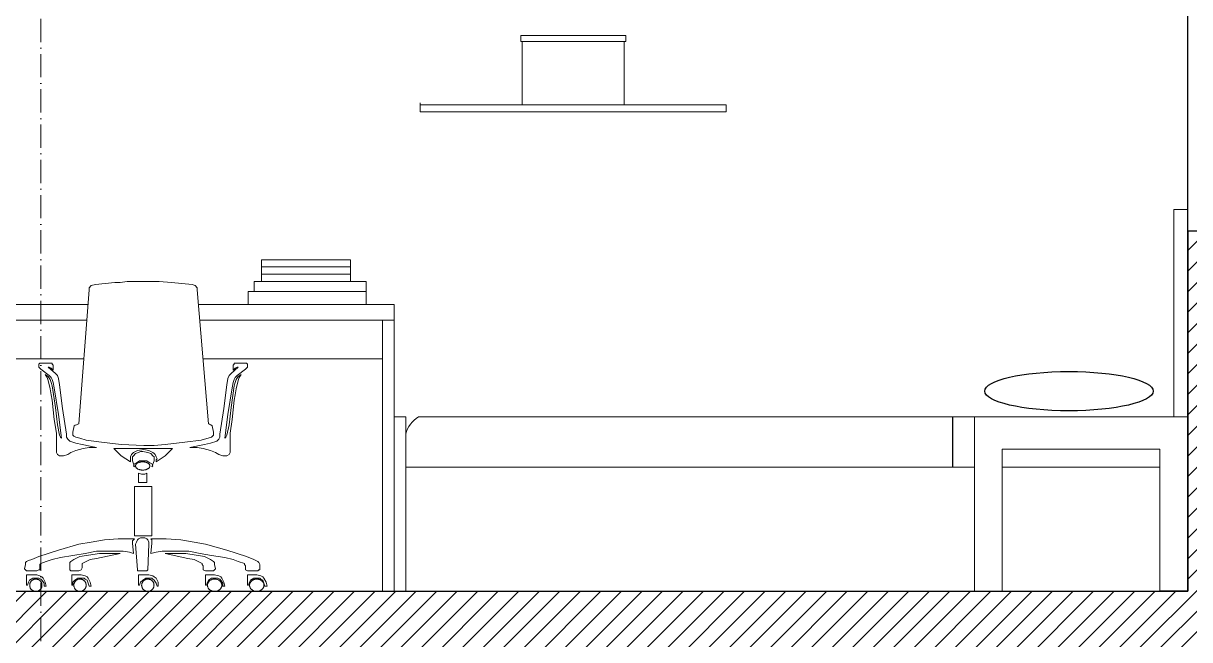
# Model space of a CAD drawing. Header units: millimetres. Extents: x 2830 to 9066, y 9741 to 14619.
# Drawn here: x 3439.4 to 3740.7, y 12008.4 to 12167.5 of the extents above; entities that cross this region are included whole.
import ezdxf

# ---------------------------------------------------------------- set-up
doc = ezdxf.new("R2010")
doc.units = ezdxf.units.MM
doc.header["$MEASUREMENT"] = 0
doc.linetypes.add('ACAD_ISO10W100', pattern=[18, 12, -3, 0, -3])
doc.layers.add('ARREDI', color=8, linetype='Continuous', lineweight=18)
doc.layers.add('CAMPITURE', color=7, linetype='Continuous', lineweight=25)
for name, color, linetype in [('INFISSI', 4, 'Continuous'), ('quote nuove', 2, 'Continuous'), ('STRUTTURA', 1, 'Continuous')]:
    doc.layers.add(name, color=color, linetype=linetype)

msp = doc.modelspace()

# ---------------------------------------------------------------- hatches: boundary and pattern name
at = {"layer": 'CAMPITURE'}
h = msp.add_hatch(dxfattribs=at)
h.set_pattern_fill('ANSI31', color=256, scale=30)
h.paths.add_polyline_path([(3896.72, 11771.35), (3749.69, 11771.35), (3749.69, 11879.2), (3740.08, 11879.2), (3740.08, 11771.35), (3448.78, 11771.35), (3448.78, 12002.35), (3740.08, 12002.35), (3740.08, 11972.55), (3742.99, 11972.55), (3742.99, 11972.55), (3745.09, 11972.55), (3745.09, 12113.92), (3740.19, 12113.92), (3740.19, 12020.85), (3386.31, 12020.85), (3386.31, 12002.35), (3439.18, 12002.35), (3439.18, 11771.35), (3381.56, 11771.35), (3057.39, 11771.35), (3057.39, 11971.98), (3057.39, 12002.35), (3381.56, 12002.35), (3386.31, 12002.35), (3386.31, 12020.85), (3344.2, 12020.85), (3344.2, 12320.76), (3335.41, 12320.76), (3335.41, 12020.85), (3255.41, 12020.85), (3255.41, 12320.76), (3246.62, 12320.76), (3246.62, 12020.85), (3057.29, 12020.85), (3057.29, 12113.75), (3047.79, 12113.75), (3047.79, 11971.98), (3047.79, 11771.35), (2831.04, 11771.35), (2831.04, 11721.35), (3896.72, 11721.35)])
h.paths.add_polyline_path([(3251.01, 12337.36), (3052.75, 12337.36), (3052.75, 12233.75), (3057.29, 12233.75), (3057.29, 12320.76), (3246.62, 12320.76), (3251.01, 12320.76)])
h.paths.add_polyline_path([(3798.68, 12014.35), (3749.76, 12019.25), (3749.73, 12113.92), (3745.09, 12113.92), (3745.09, 11972.55), (3745.49, 11972.55), (3746.99, 11972.55), (3749.69, 11972.55), (3749.69, 12002.35), (3798.68, 12002.35)], flags=17)

# ---------------------------------------------------------------- linework, layer by layer
at = {"layer": 'ARREDI'}
for p, q in [((3541.93, 12144.62), (3541.93, 12146.94)), ((3620.93, 12146.42), (3541.93, 12146.42)), ((3541.93, 12146.42), (3541.93, 12144.62)), ((3620.93, 12144.62), (3620.93, 12146.42)), ((3541.93, 12144.62), (3620.93, 12144.62)), ((3415.19, 12094.85), (3456.11, 12094.85)), ((3484.6, 12094.85), (3535.19, 12094.85)), ((3535.19, 12090.85), (3535.19, 12094.85)), ((3535.19, 12094.85), (3535.19, 12020.85)), ((3415.19, 12090.85), (3455.8, 12090.85)), ((3484.94, 12090.85), (3535.19, 12090.85)), ((3535.19, 12090.85), (3532.19, 12090.85)), ((3532.19, 12090.85), (3532.19, 12020.85)), ((3418.19, 12080.85), (3455.03, 12080.85)), ((3485.78, 12080.85), (3532.19, 12080.85)), ((3732.68, 12065.85), (3541.5, 12065.85)), ((3685.09, 12065.85), (3740.19, 12065.85)), ((3685.09, 12065.85), (3685.09, 12020.85)), ((3737.09, 12065.85), (3740.19, 12065.85)), ((3538.19, 12061.44), (3538.19, 12053.85)), ((3692.22, 12020.85), (3692.22, 12057.53)), ((3692.22, 12057.53), (3708.3, 12057.53)), ((3732.96, 12057.53), (3708.3, 12057.53)), ((3732.96, 12020.85), (3732.96, 12057.53)), ((3685.09, 12052.85), (3538.19, 12052.85)), ((3692.22, 12052.85), (3732.96, 12052.85))]:
    msp.add_line(p, q, dxfattribs=at)
at = {"layer": 'ARREDI', "lineweight": 0}
for p, q in [((3453.75, 12064.09), (3456.4, 12098.7)), ((3456.4, 12099.23), (3456.93, 12099.76)), ((3456.4, 12098.7), (3456.4, 12099.23)), ((3456.93, 12099.76), (3458, 12100.02)), ((3458, 12100.02), (3463.04, 12100.56)), ((3463.04, 12100.56), (3464.37, 12100.56)), ((3464.37, 12100.56), (3466.23, 12100.82)), ((3466.23, 12100.82), (3470.21, 12100.82)), ((3470.21, 12100.82), (3474.46, 12100.82)), ((3474.46, 12100.82), (3477.64, 12100.56)), ((3477.64, 12100.56), (3482.95, 12100.02)), ((3482.95, 12100.02), (3483.75, 12099.76)), ((3483.75, 12099.76), (3484.28, 12099.23)), ((3484.28, 12099.23), (3484.28, 12098.7)), ((3484.28, 12098.7), (3487.2, 12064.09)), ((3443.66, 12079.76), (3443.39, 12079.49)), ((3443.39, 12079.49), (3443.39, 12079.23)), ((3443.39, 12079.23), (3443.39, 12078.7)), ((3443.39, 12078.7), (3443.92, 12078.16)), ((3443.92, 12079.76), (3443.66, 12079.76)), ((3446.31, 12079.76), (3443.92, 12079.76)), ((3443.92, 12078.16), (3446.05, 12076.57)), ((3447.64, 12077.1), (3445.78, 12078.7)), ((3445.78, 12078.7), (3446.05, 12078.7)), ((3446.05, 12078.7), (3446.58, 12078.43)), ((3446.84, 12079.76), (3446.31, 12079.76)), ((3446.58, 12078.43), (3447.11, 12077.9)), ((3446.84, 12079.49), (3446.84, 12079.76)), ((3447.11, 12079.23), (3446.84, 12079.49)), ((3447.11, 12077.9), (3447.11, 12079.23)), ((3448.17, 12076.57), (3447.64, 12077.1)), ((3492.51, 12076.57), (3493.04, 12077.1)), ((3493.04, 12077.1), (3494.9, 12078.7)), ((3493.57, 12079.23), (3493.84, 12079.49)), ((3493.57, 12077.9), (3493.57, 12079.23)), ((3494.1, 12078.43), (3493.57, 12077.9)), ((3493.84, 12079.49), (3493.84, 12079.76)), ((3493.84, 12079.76), (3494.37, 12079.76)), ((3494.63, 12078.7), (3494.1, 12078.43)), ((3494.37, 12079.76), (3496.76, 12079.76)), ((3494.9, 12078.7), (3494.63, 12078.7)), ((3496.76, 12078.16), (3494.63, 12076.57)), ((3496.76, 12079.76), (3497.02, 12079.76)), ((3497.29, 12078.7), (3496.76, 12078.16)), ((3497.02, 12079.76), (3497.29, 12079.49)), ((3497.29, 12079.49), (3497.29, 12079.23)), ((3497.29, 12079.23), (3497.29, 12078.7)), ((3445.78, 12076.31), (3444.99, 12076.84)), ((3444.99, 12076.84), (3445.52, 12076.04)), ((3445.52, 12076.04), (3445.78, 12075.24)), ((3446.31, 12075.51), (3445.78, 12076.31)), ((3445.78, 12075.24), (3446.31, 12073.12)), ((3446.05, 12076.57), (3446.58, 12076.04)), ((3446.58, 12074.71), (3446.31, 12075.51)), ((3446.58, 12076.04), (3446.84, 12075.51)), ((3446.84, 12073.92), (3446.58, 12074.71)), ((3446.84, 12075.51), (3447.11, 12074.71)), ((3447.11, 12074.71), (3447.38, 12073.39)), ((3448.44, 12075.78), (3448.17, 12076.57)), ((3448.7, 12074.18), (3448.44, 12075.78)), ((3449.5, 12068.08), (3448.7, 12074.18)), ((3491.18, 12068.08), (3491.98, 12074.18)), ((3491.98, 12074.18), (3492.24, 12075.78)), ((3492.24, 12075.78), (3492.51, 12076.57)), ((3493.57, 12074.71), (3493.31, 12073.39)), ((3493.84, 12075.51), (3493.57, 12074.71)), ((3494.1, 12076.04), (3493.84, 12075.51)), ((3493.84, 12073.92), (3494.1, 12074.71)), ((3494.63, 12076.57), (3494.1, 12076.04)), ((3494.1, 12074.71), (3494.37, 12075.51)), ((3494.37, 12075.51), (3494.9, 12076.31)), ((3494.9, 12075.24), (3494.37, 12073.12)), ((3494.9, 12076.31), (3495.69, 12076.84)), ((3495.16, 12076.04), (3494.9, 12075.24)), ((3495.69, 12076.84), (3495.16, 12076.04)), ((3446.31, 12073.12), (3446.58, 12071.53)), ((3446.58, 12071.53), (3446.84, 12070.2)), ((3447.64, 12068.34), (3446.84, 12073.92)), ((3447.38, 12073.39), (3448.44, 12066.48)), ((3493.31, 12073.39), (3492.24, 12066.48)), ((3493.04, 12068.34), (3493.84, 12073.92)), ((3494.1, 12071.53), (3493.84, 12070.2)), ((3494.37, 12073.12), (3494.1, 12071.53)), ((3446.84, 12070.2), (3447.38, 12065.16)), ((3448.17, 12063.83), (3447.64, 12068.34)), ((3450.56, 12061.44), (3449.5, 12068.08)), ((3490.12, 12061.44), (3491.18, 12068.08)), ((3492.51, 12063.83), (3493.04, 12068.34)), ((3493.84, 12070.2), (3493.31, 12065.16)), ((3447.38, 12065.16), (3447.91, 12061.7)), ((3448.44, 12066.48), (3449.23, 12060.38)), ((3492.24, 12066.48), (3491.45, 12060.38)), ((3493.31, 12065.16), (3492.77, 12061.7)), ((3448.7, 12061.17), (3448.17, 12063.83)), ((3452.15, 12061.97), (3452.48, 12063.59)), ((3453.75, 12064.09), (3453.75, 12064.09)), ((3488.2, 12063.59), (3488.53, 12061.97)), ((3491.98, 12061.17), (3492.51, 12063.83)), ((3447.91, 12061.7), (3447.91, 12060.11)), ((3447.91, 12060.11), (3447.91, 12059.32)), ((3447.91, 12059.32), (3447.91, 12057.72)), ((3448.97, 12060.64), (3448.7, 12061.17)), ((3449.23, 12060.38), (3448.97, 12060.64)), ((3450.56, 12060.64), (3450.56, 12061.44)), ((3450.83, 12060.11), (3450.56, 12060.64)), ((3451.09, 12059.85), (3450.83, 12060.11)), ((3451.36, 12059.58), (3451.09, 12059.85)), ((3452.95, 12059.05), (3451.36, 12059.58)), ((3451.36, 12059.58), (3451.36, 12059.58)), ((3452.15, 12061.17), (3452.15, 12061.97)), ((3452.42, 12060.91), (3452.15, 12061.17)), ((3452.95, 12060.64), (3452.42, 12060.91)), ((3454.01, 12060.38), (3452.95, 12060.64)), ((3454.54, 12058.78), (3452.95, 12059.05)), ((3455.61, 12059.85), (3454.01, 12060.38)), ((3459.59, 12059.32), (3455.61, 12059.85)), ((3464.63, 12058.78), (3459.59, 12059.32)), ((3481.09, 12059.32), (3476.05, 12058.78)), ((3485.34, 12059.85), (3481.09, 12059.32)), ((3488, 12060.64), (3485.34, 12059.85)), ((3486.14, 12058.78), (3487.73, 12059.05)), ((3487.73, 12059.05), (3489.32, 12059.58)), ((3488.26, 12060.91), (3488, 12060.64)), ((3488.53, 12061.17), (3488.26, 12060.91)), ((3488.53, 12061.97), (3488.53, 12061.17)), ((3489.32, 12059.58), (3489.59, 12059.85)), ((3489.32, 12059.58), (3489.32, 12059.58)), ((3489.59, 12059.85), (3489.85, 12060.11)), ((3489.85, 12060.11), (3490.12, 12060.64)), ((3490.12, 12060.64), (3490.12, 12061.44)), ((3491.45, 12060.38), (3491.71, 12060.64)), ((3491.71, 12060.64), (3491.98, 12061.17)), ((3492.77, 12061.7), (3492.77, 12060.11)), ((3492.77, 12060.11), (3492.77, 12059.32)), ((3492.77, 12059.32), (3492.77, 12057.72)), ((3447.91, 12057.72), (3447.91, 12057.19)), ((3447.91, 12057.19), (3447.91, 12056.66)), ((3447.91, 12056.66), (3448.17, 12056.13)), ((3448.17, 12056.13), (3448.7, 12055.86)), ((3449.77, 12055.86), (3450.83, 12056.13)), ((3450.83, 12056.13), (3451.62, 12056.66)), ((3451.62, 12056.66), (3452.95, 12057.19)), ((3452.95, 12057.19), (3454.81, 12057.72)), ((3458.26, 12057.99), (3454.54, 12058.78)), ((3454.81, 12057.72), (3456.4, 12057.99)), ((3456.4, 12057.99), (3458.26, 12057.99)), ((3470.47, 12057.72), (3462.77, 12057.72)), ((3462.77, 12057.72), (3464.63, 12055.86)), ((3470.47, 12058.52), (3464.63, 12058.78)), ((3467.02, 12055.6), (3467.29, 12056.13)), ((3467.29, 12056.13), (3467.55, 12056.39)), ((3467.55, 12056.39), (3467.82, 12056.66)), ((3467.82, 12056.66), (3468.35, 12056.93)), ((3467.82, 12055.86), (3468.35, 12056.39)), ((3468.35, 12056.93), (3468.88, 12057.19)), ((3468.35, 12056.39), (3469.15, 12056.66)), ((3468.88, 12057.19), (3470.47, 12057.46)), ((3469.15, 12056.66), (3469.68, 12056.93)), ((3469.68, 12056.93), (3470.21, 12056.93)), ((3470.21, 12056.93), (3471.54, 12056.66)), ((3473.13, 12058.52), (3470.47, 12058.52)), ((3470.47, 12058.52), (3470.47, 12058.52)), ((3473.13, 12057.72), (3470.47, 12057.72)), ((3470.47, 12057.46), (3471.8, 12057.19)), ((3470.47, 12057.46), (3470.47, 12057.46)), ((3471.54, 12056.66), (3472.33, 12056.39)), ((3471.8, 12057.19), (3472.86, 12056.66)), ((3472.33, 12056.39), (3472.86, 12055.86)), ((3472.86, 12056.66), (3473.13, 12056.39)), ((3476.05, 12058.78), (3473.13, 12058.52)), ((3477.91, 12057.72), (3473.13, 12057.72)), ((3473.13, 12056.39), (3473.39, 12056.13)), ((3473.39, 12056.13), (3473.66, 12055.6)), ((3476.05, 12055.86), (3477.91, 12057.72)), ((3482.42, 12057.99), (3486.14, 12058.78)), ((3484.28, 12057.99), (3482.42, 12057.99)), ((3485.87, 12057.72), (3484.28, 12057.99)), ((3487.73, 12057.19), (3485.87, 12057.72)), ((3489.06, 12056.66), (3487.73, 12057.19)), ((3489.85, 12056.13), (3489.06, 12056.66)), ((3490.92, 12055.86), (3489.85, 12056.13)), ((3492.51, 12056.13), (3491.98, 12055.86)), ((3492.77, 12056.66), (3492.51, 12056.13)), ((3492.77, 12057.72), (3492.77, 12057.19)), ((3492.77, 12057.19), (3492.77, 12056.66)), ((3448.7, 12055.86), (3449.77, 12055.86)), ((3464.63, 12055.86), (3467.02, 12054.27)), ((3467.02, 12055.07), (3467.02, 12055.6)), ((3467.02, 12054.8), (3467.02, 12055.07)), ((3467.02, 12054.27), (3467.02, 12054.8)), ((3467.55, 12055.6), (3467.82, 12055.86)), ((3467.55, 12054.8), (3467.55, 12055.6)), ((3467.55, 12054.54), (3467.55, 12054.8)), ((3468.08, 12052.94), (3467.55, 12054.54)), ((3468.08, 12053.74), (3467.82, 12053.21)), ((3467.82, 12053.21), (3468.08, 12052.94)), ((3468.61, 12054.01), (3468.08, 12053.74)), ((3468.36, 12053.31), (3468.35, 12053.24)), ((3468.35, 12053.24), (3468.35, 12053.18)), ((3468.35, 12053.18), (3468.36, 12053.11)), ((3468.37, 12053.38), (3468.36, 12053.31)), ((3468.36, 12053.11), (3468.37, 12053.04)), ((3468.4, 12053.44), (3468.37, 12053.38)), ((3468.37, 12053.04), (3468.4, 12052.98)), ((3468.42, 12053.51), (3468.4, 12053.44)), ((3468.46, 12053.57), (3468.42, 12053.51)), ((3468.51, 12053.63), (3468.46, 12053.57)), ((3468.56, 12053.7), (3468.51, 12053.63)), ((3468.61, 12053.75), (3468.56, 12053.7)), ((3469.41, 12054.54), (3468.61, 12054.01)), ((3468.68, 12053.81), (3468.61, 12053.75)), ((3468.75, 12053.87), (3468.68, 12053.81)), ((3468.82, 12053.92), (3468.75, 12053.87)), ((3468.9, 12053.97), (3468.82, 12053.92)), ((3468.99, 12054.01), (3468.9, 12053.97)), ((3469.08, 12054.05), (3468.99, 12054.01)), ((3469.18, 12054.09), (3469.08, 12054.05)), ((3469.28, 12054.13), (3469.18, 12054.09)), ((3469.38, 12054.16), (3469.28, 12054.13)), ((3469.49, 12054.19), (3469.38, 12054.16)), ((3470.21, 12054.54), (3469.41, 12054.54)), ((3469.6, 12054.21), (3469.49, 12054.19)), ((3469.71, 12054.23), (3469.6, 12054.21)), ((3469.83, 12054.25), (3469.71, 12054.23)), ((3469.94, 12054.26), (3469.83, 12054.25)), ((3470.06, 12054.27), (3469.94, 12054.26)), ((3470.18, 12054.27), (3470.06, 12054.27)), ((3470.3, 12054.27), (3470.18, 12054.27)), ((3471.27, 12054.54), (3470.21, 12054.54)), ((3470.41, 12054.26), (3470.3, 12054.27)), ((3470.53, 12054.25), (3470.41, 12054.26)), ((3470.65, 12054.24), (3470.53, 12054.25)), ((3470.76, 12054.22), (3470.65, 12054.24)), ((3470.87, 12054.2), (3470.76, 12054.22)), ((3470.98, 12054.17), (3470.87, 12054.2)), ((3471.09, 12054.15), (3470.98, 12054.17)), ((3471.19, 12054.11), (3471.09, 12054.15)), ((3471.29, 12054.07), (3471.19, 12054.11)), ((3472.07, 12054.01), (3471.27, 12054.54)), ((3471.38, 12054.03), (3471.29, 12054.07)), ((3471.47, 12053.99), (3471.38, 12054.03)), ((3471.55, 12053.94), (3471.47, 12053.99)), ((3471.63, 12053.89), (3471.55, 12053.94)), ((3471.7, 12053.84), (3471.63, 12053.89)), ((3471.77, 12053.78), (3471.7, 12053.84)), ((3471.83, 12053.73), (3471.77, 12053.78)), ((3471.89, 12053.67), (3471.83, 12053.73)), ((3471.93, 12053.6), (3471.89, 12053.67)), ((3471.97, 12053.54), (3471.93, 12053.6)), ((3472.01, 12053.48), (3471.97, 12053.54)), ((3472.03, 12053.41), (3472.01, 12053.48)), ((3472.01, 12052.94), (3472.03, 12053.01)), ((3472.05, 12053.34), (3472.03, 12053.41)), ((3472.03, 12053.01), (3472.05, 12053.07)), ((3472.06, 12053.28), (3472.05, 12053.34)), ((3472.05, 12053.07), (3472.06, 12053.14)), ((3472.07, 12053.21), (3472.06, 12053.28)), ((3472.06, 12053.14), (3472.07, 12053.21)), ((3472.6, 12053.74), (3472.07, 12054.01)), ((3473.13, 12054.54), (3472.6, 12052.94)), ((3472.86, 12053.21), (3472.6, 12053.74)), ((3472.6, 12052.94), (3472.86, 12053.21)), ((3472.86, 12055.86), (3473.13, 12055.6)), ((3473.13, 12055.6), (3473.13, 12054.8)), ((3473.13, 12054.8), (3473.13, 12054.54)), ((3473.66, 12054.27), (3476.05, 12055.86)), ((3473.66, 12055.6), (3473.92, 12055.07)), ((3473.92, 12055.07), (3473.66, 12054.8)), ((3473.66, 12054.8), (3473.66, 12054.27)), ((3491.98, 12055.86), (3490.92, 12055.86)), ((3468.4, 12052.98), (3468.42, 12052.91)), ((3468.42, 12052.91), (3468.46, 12052.85)), ((3468.46, 12052.85), (3468.51, 12052.78)), ((3468.51, 12052.78), (3468.56, 12052.72)), ((3468.56, 12052.72), (3468.61, 12052.66)), ((3468.61, 12052.66), (3468.68, 12052.61)), ((3468.68, 12052.61), (3468.75, 12052.55)), ((3468.75, 12052.55), (3468.82, 12052.5)), ((3468.82, 12052.5), (3468.9, 12052.45)), ((3468.9, 12052.45), (3468.99, 12052.41)), ((3468.99, 12052.41), (3469.08, 12052.36)), ((3469.08, 12052.36), (3469.18, 12052.32)), ((3469.15, 12051.35), (3469.94, 12051.09)), ((3469.15, 12048.96), (3469.15, 12051.35)), ((3469.15, 12051.35), (3469.15, 12051.35)), ((3469.18, 12052.32), (3469.28, 12052.29)), ((3469.28, 12052.29), (3469.38, 12052.26)), ((3469.38, 12052.26), (3469.49, 12052.23)), ((3469.49, 12052.23), (3469.6, 12052.21)), ((3469.6, 12052.21), (3469.71, 12052.19)), ((3469.71, 12052.19), (3469.83, 12052.17)), ((3469.83, 12052.17), (3469.94, 12052.16)), ((3469.94, 12052.16), (3470.06, 12052.15)), ((3469.94, 12051.09), (3470.74, 12051.09)), ((3470.06, 12052.15), (3470.18, 12052.15)), ((3470.18, 12052.15), (3470.3, 12052.15)), ((3470.3, 12052.15), (3470.41, 12052.15)), ((3470.41, 12052.15), (3470.53, 12052.16)), ((3470.53, 12052.16), (3470.65, 12052.18)), ((3470.65, 12052.18), (3470.76, 12052.19)), ((3470.74, 12051.09), (3471.27, 12051.35)), ((3470.76, 12052.19), (3470.87, 12052.22)), ((3470.87, 12052.22), (3470.98, 12052.24)), ((3470.98, 12052.24), (3471.09, 12052.27)), ((3471.09, 12052.27), (3471.19, 12052.31)), ((3471.19, 12052.31), (3471.29, 12052.34)), ((3471.27, 12051.35), (3471.27, 12048.96)), ((3471.29, 12052.34), (3471.38, 12052.38)), ((3471.38, 12052.38), (3471.47, 12052.43)), ((3471.47, 12052.43), (3471.55, 12052.48)), ((3471.55, 12052.48), (3471.63, 12052.53)), ((3471.63, 12052.53), (3471.7, 12052.58)), ((3471.7, 12052.58), (3471.77, 12052.63)), ((3471.77, 12052.63), (3471.83, 12052.69)), ((3471.83, 12052.69), (3471.89, 12052.75)), ((3471.89, 12052.75), (3471.93, 12052.81)), ((3471.93, 12052.81), (3471.97, 12052.88)), ((3471.97, 12052.88), (3472.01, 12052.94)), ((3472.6, 12052.94), (3472.6, 12052.94)), ((3468.08, 12035.16), (3468.08, 12047.9)), ((3468.08, 12047.9), (3472.6, 12047.9)), ((3471.27, 12048.96), (3469.15, 12048.96)), ((3472.6, 12047.9), (3472.6, 12035.16)), ((3472.6, 12035.16), (3468.08, 12035.16)), ((3448.44, 12031.44), (3453.75, 12033.03)), ((3453.75, 12033.03), (3456.93, 12033.56)), ((3456.93, 12033.56), (3460.38, 12034.09)), ((3460.38, 12034.09), (3463.84, 12034.36)), ((3463.84, 12034.36), (3468.08, 12034.36)), ((3467.82, 12034.09), (3467.55, 12033.83)), ((3467.55, 12033.83), (3467.55, 12033.3)), ((3467.55, 12033.3), (3467.82, 12030.64)), ((3468.08, 12034.36), (3467.82, 12034.09)), ((3468.61, 12033.56), (3468.35, 12033.03)), ((3468.35, 12033.03), (3468.88, 12026.39)), ((3468.88, 12034.09), (3468.61, 12033.56)), ((3469.15, 12034.36), (3468.88, 12034.09)), ((3469.68, 12034.62), (3469.15, 12034.36)), ((3470.21, 12034.62), (3469.68, 12034.62)), ((3470.74, 12034.62), (3470.21, 12034.62)), ((3470.21, 12034.62), (3470.21, 12034.62)), ((3471.27, 12034.36), (3470.74, 12034.62)), ((3471.54, 12034.09), (3471.27, 12034.36)), ((3471.8, 12033.56), (3471.54, 12034.09)), ((3471.54, 12026.39), (3471.8, 12033.03)), ((3471.8, 12033.03), (3471.8, 12033.56)), ((3476.31, 12034.36), (3472.33, 12034.36)), ((3472.33, 12034.36), (3472.6, 12034.09)), ((3472.6, 12033.3), (3472.33, 12030.64)), ((3472.6, 12034.09), (3472.6, 12033.83)), ((3472.6, 12033.83), (3472.6, 12033.3)), ((3480.03, 12034.09), (3476.31, 12034.36)), ((3483.48, 12033.56), (3480.03, 12034.09)), ((3486.4, 12033.03), (3483.48, 12033.56)), ((3491.98, 12031.44), (3486.4, 12033.03)), ((3440.74, 12028.78), (3441.54, 12029.05)), ((3441.54, 12029.05), (3443.39, 12029.85)), ((3443.39, 12029.85), (3448.44, 12031.44)), ((3446.84, 12029.05), (3445.25, 12028.52)), ((3448.97, 12029.58), (3446.84, 12029.05)), ((3452.15, 12030.11), (3448.97, 12029.58)), ((3451.62, 12028.52), (3452.42, 12029.05)), ((3455.34, 12030.64), (3452.15, 12030.11)), ((3452.42, 12029.05), (3454.01, 12029.85)), ((3454.01, 12029.85), (3459.06, 12030.64)), ((3458.26, 12031.17), (3455.34, 12030.64)), ((3456.67, 12029.05), (3455.61, 12028.52)), ((3458.26, 12029.32), (3456.67, 12029.05)), ((3460.92, 12031.17), (3458.26, 12031.17)), ((3464.37, 12030.64), (3458.26, 12029.32)), ((3459.06, 12030.64), (3461.71, 12030.64)), ((3463.31, 12031.17), (3460.92, 12031.17)), ((3461.71, 12030.64), (3464.37, 12030.64)), ((3465.16, 12031.17), (3463.31, 12031.17)), ((3464.37, 12030.64), (3464.37, 12030.64)), ((3466.76, 12030.91), (3465.16, 12031.17)), ((3467.82, 12030.64), (3466.76, 12030.91)), ((3467.82, 12030.64), (3467.82, 12030.64)), ((3472.33, 12030.64), (3473.66, 12030.91)), ((3472.33, 12030.64), (3472.33, 12030.64)), ((3473.66, 12030.91), (3475.25, 12031.17)), ((3475.25, 12031.17), (3477.11, 12031.17)), ((3476.05, 12030.64), (3481.89, 12029.32)), ((3478.44, 12030.64), (3476.05, 12030.64)), ((3476.05, 12030.64), (3476.05, 12030.64)), ((3477.11, 12031.17), (3479.5, 12031.17)), ((3481.36, 12030.64), (3478.44, 12030.64)), ((3479.5, 12031.17), (3482.15, 12031.17)), ((3486.14, 12029.85), (3481.36, 12030.64)), ((3481.89, 12029.32), (3483.48, 12029.05)), ((3482.15, 12031.17), (3485.08, 12030.64)), ((3483.48, 12029.05), (3484.54, 12028.52)), ((3485.08, 12030.64), (3488, 12030.11)), ((3487.73, 12029.05), (3486.14, 12029.85)), ((3488.53, 12028.52), (3487.73, 12029.05)), ((3488, 12030.11), (3491.45, 12029.58)), ((3491.45, 12029.58), (3493.57, 12029.05)), ((3497.02, 12029.85), (3491.98, 12031.44)), ((3493.57, 12029.05), (3494.9, 12028.52)), ((3498.88, 12029.05), (3497.02, 12029.85)), ((3499.41, 12028.78), (3498.88, 12029.05)), ((3439.68, 12026.66), (3439.94, 12027.72)), ((3439.94, 12026.39), (3439.68, 12026.66)), ((3439.94, 12028.25), (3440.21, 12028.52)), ((3439.94, 12027.72), (3439.94, 12028.25)), ((3440.21, 12026.13), (3439.94, 12026.39)), ((3440.21, 12028.52), (3440.74, 12028.78)), ((3440.47, 12026.13), (3440.21, 12026.13)), ((3442.86, 12026.13), (3440.47, 12026.13)), ((3443.39, 12026.39), (3442.86, 12026.13)), ((3443.66, 12026.39), (3443.39, 12026.39)), ((3443.92, 12027.99), (3443.66, 12027.72)), ((3443.66, 12027.72), (3443.66, 12027.46)), ((3443.66, 12027.46), (3443.66, 12026.93)), ((3443.66, 12026.93), (3443.66, 12026.39)), ((3445.25, 12028.52), (3443.92, 12027.99)), ((3451.36, 12028.25), (3451.62, 12028.52)), ((3451.36, 12027.72), (3451.36, 12028.25)), ((3451.36, 12026.66), (3451.36, 12027.72)), ((3451.36, 12026.39), (3451.36, 12026.66)), ((3451.62, 12026.13), (3451.36, 12026.39)), ((3451.89, 12026.13), (3451.62, 12026.13)), ((3453.75, 12026.13), (3451.89, 12026.13)), ((3454.28, 12026.39), (3453.75, 12026.13)), ((3454.54, 12026.93), (3454.28, 12026.39)), ((3455.61, 12028.52), (3454.54, 12027.99)), ((3454.54, 12027.99), (3454.54, 12027.72)), ((3454.54, 12027.72), (3454.54, 12027.46)), ((3454.54, 12027.46), (3454.54, 12026.93)), ((3468.88, 12026.39), (3468.88, 12026.13)), ((3468.88, 12026.13), (3469.15, 12026.13)), ((3469.15, 12026.13), (3470.21, 12026.13)), ((3470.21, 12026.13), (3471.27, 12026.13)), ((3471.27, 12026.13), (3471.54, 12026.39)), ((3484.54, 12028.52), (3485.61, 12027.99)), ((3485.61, 12027.99), (3485.61, 12027.72)), ((3485.61, 12027.72), (3485.87, 12027.46)), ((3485.87, 12027.46), (3485.87, 12026.93)), ((3485.87, 12026.93), (3485.87, 12026.39)), ((3485.87, 12026.39), (3486.4, 12026.13)), ((3486.4, 12026.13), (3488.26, 12026.13)), ((3488.26, 12026.13), (3488.53, 12026.13)), ((3488.79, 12028.25), (3488.53, 12028.52)), ((3488.53, 12026.13), (3488.79, 12026.39)), ((3488.79, 12027.72), (3488.79, 12028.25)), ((3489.06, 12026.66), (3488.79, 12027.72)), ((3488.79, 12026.39), (3489.06, 12026.66)), ((3494.9, 12028.52), (3496.49, 12027.99)), ((3496.49, 12027.99), (3496.49, 12027.72)), ((3496.49, 12027.72), (3496.76, 12027.46)), ((3496.76, 12027.46), (3496.76, 12026.93)), ((3496.76, 12026.93), (3496.76, 12026.39)), ((3496.76, 12026.39), (3497.29, 12026.13)), ((3497.29, 12026.13), (3499.68, 12026.13)), ((3499.94, 12028.52), (3499.41, 12028.78)), ((3499.68, 12026.13), (3499.94, 12026.13)), ((3500.21, 12028.25), (3499.94, 12028.52)), ((3499.94, 12026.13), (3500.21, 12026.39)), ((3500.47, 12027.72), (3500.21, 12028.25)), ((3500.21, 12026.39), (3500.47, 12026.39)), ((3500.47, 12026.66), (3500.47, 12027.72)), ((3500.47, 12026.39), (3500.47, 12026.66)), ((3440.21, 12022.41), (3440.21, 12025.07)), ((3440.21, 12025.07), (3442.86, 12025.07)), ((3440.74, 12023.21), (3440.47, 12022.41)), ((3441, 12023.74), (3440.74, 12023.21)), ((3441.8, 12024.27), (3441, 12023.74)), ((3441.07, 12022.86), (3441.04, 12022.76)), ((3441.1, 12022.96), (3441.07, 12022.86)), ((3441.14, 12023.05), (3441.1, 12022.96)), ((3441.18, 12023.14), (3441.14, 12023.05)), ((3441.23, 12023.23), (3441.18, 12023.14)), ((3441.29, 12023.32), (3441.23, 12023.23)), ((3441.35, 12023.4), (3441.29, 12023.32)), ((3441.41, 12023.47), (3441.35, 12023.4)), ((3441.48, 12023.55), (3441.41, 12023.47)), ((3441.55, 12023.62), (3441.48, 12023.55)), ((3441.63, 12023.68), (3441.55, 12023.62)), ((3441.71, 12023.74), (3441.63, 12023.68)), ((3441.8, 12023.79), (3441.71, 12023.74)), ((3442.6, 12024.27), (3441.8, 12024.27)), ((3441.89, 12023.84), (3441.8, 12023.79)), ((3441.98, 12023.88), (3441.89, 12023.84)), ((3442.08, 12023.92), (3441.98, 12023.88)), ((3442.17, 12023.95), (3442.08, 12023.92)), ((3442.27, 12023.97), (3442.17, 12023.95)), ((3442.37, 12023.99), (3442.27, 12023.97)), ((3442.47, 12024), (3442.37, 12023.99)), ((3442.57, 12024.01), (3442.47, 12024)), ((3442.67, 12024), (3442.57, 12024.01)), ((3443.13, 12024.27), (3442.6, 12024.27)), ((3442.77, 12024), (3442.67, 12024)), ((3442.87, 12023.98), (3442.77, 12024)), ((3442.86, 12025.07), (3443.66, 12024.8)), ((3442.97, 12023.96), (3442.87, 12023.98)), ((3443.07, 12023.93), (3442.97, 12023.96)), ((3443.17, 12023.9), (3443.07, 12023.93)), ((3443.39, 12024.27), (3443.13, 12024.27)), ((3443.26, 12023.86), (3443.17, 12023.9)), ((3443.35, 12023.82), (3443.26, 12023.86)), ((3443.44, 12023.77), (3443.35, 12023.82)), ((3443.92, 12024.01), (3443.39, 12024.27)), ((3443.52, 12023.71), (3443.44, 12023.77)), ((3443.6, 12023.65), (3443.52, 12023.71)), ((3443.68, 12023.58), (3443.6, 12023.65)), ((3443.66, 12024.8), (3444.19, 12024.54)), ((3443.75, 12023.51), (3443.68, 12023.58)), ((3443.82, 12023.44), (3443.75, 12023.51)), ((3443.88, 12023.36), (3443.82, 12023.44)), ((3443.94, 12023.27), (3443.88, 12023.36)), ((3444.19, 12023.74), (3443.92, 12024.01)), ((3443.99, 12023.19), (3443.94, 12023.27)), ((3444.04, 12023.1), (3443.99, 12023.19)), ((3444.08, 12023), (3444.04, 12023.1)), ((3444.11, 12022.91), (3444.08, 12023)), ((3444.14, 12022.81), (3444.11, 12022.91)), ((3444.19, 12024.54), (3444.46, 12024.27)), ((3444.72, 12022.94), (3444.19, 12023.74)), ((3444.46, 12024.27), (3444.99, 12023.21)), ((3444.72, 12022.15), (3444.72, 12022.94)), ((3444.99, 12023.21), (3445.25, 12022.15)), ((3451.89, 12022.41), (3451.89, 12025.07)), ((3451.89, 12025.07), (3454.28, 12025.07)), ((3452.69, 12023.74), (3452.15, 12023.21)), ((3452.15, 12023.21), (3452.15, 12022.41)), ((3452.48, 12022.86), (3452.46, 12022.76)), ((3452.52, 12022.96), (3452.48, 12022.86)), ((3452.55, 12023.05), (3452.52, 12022.96)), ((3452.6, 12023.14), (3452.55, 12023.05)), ((3452.65, 12023.23), (3452.6, 12023.14)), ((3452.7, 12023.32), (3452.65, 12023.23)), ((3453.48, 12024.27), (3452.69, 12023.74)), ((3452.76, 12023.4), (3452.7, 12023.32)), ((3452.83, 12023.47), (3452.76, 12023.4)), ((3452.9, 12023.55), (3452.83, 12023.47)), ((3452.97, 12023.62), (3452.9, 12023.55)), ((3453.05, 12023.68), (3452.97, 12023.62)), ((3453.13, 12023.74), (3453.05, 12023.68)), ((3453.22, 12023.79), (3453.13, 12023.74)), ((3453.31, 12023.84), (3453.22, 12023.79)), ((3453.4, 12023.88), (3453.31, 12023.84)), ((3453.49, 12023.92), (3453.4, 12023.88)), ((3454.28, 12024.27), (3453.48, 12024.27)), ((3453.59, 12023.95), (3453.49, 12023.92)), ((3453.69, 12023.97), (3453.59, 12023.95)), ((3453.79, 12023.99), (3453.69, 12023.97)), ((3453.89, 12024), (3453.79, 12023.99)), ((3453.99, 12024.01), (3453.89, 12024)), ((3454.09, 12024), (3453.99, 12024.01)), ((3454.19, 12024), (3454.09, 12024)), ((3454.29, 12023.98), (3454.19, 12024)), ((3454.28, 12025.07), (3455.34, 12024.8)), ((3454.81, 12024.27), (3454.28, 12024.27)), ((3454.39, 12023.96), (3454.29, 12023.98)), ((3454.49, 12023.93), (3454.39, 12023.96)), ((3454.58, 12023.9), (3454.49, 12023.93)), ((3454.67, 12023.86), (3454.58, 12023.9)), ((3454.77, 12023.82), (3454.67, 12023.86)), ((3454.85, 12023.77), (3454.77, 12023.82)), ((3455.08, 12024.27), (3454.81, 12024.27)), ((3454.94, 12023.71), (3454.85, 12023.77)), ((3455.02, 12023.65), (3454.94, 12023.71)), ((3455.09, 12023.58), (3455.02, 12023.65)), ((3455.34, 12024.01), (3455.08, 12024.27)), ((3455.17, 12023.51), (3455.09, 12023.58)), ((3455.23, 12023.44), (3455.17, 12023.51)), ((3455.3, 12023.36), (3455.23, 12023.44)), ((3455.35, 12023.27), (3455.3, 12023.36)), ((3455.34, 12024.8), (3455.87, 12024.54)), ((3455.87, 12023.74), (3455.34, 12024.01)), ((3455.41, 12023.19), (3455.35, 12023.27)), ((3455.45, 12023.1), (3455.41, 12023.19)), ((3455.49, 12023), (3455.45, 12023.1)), ((3455.53, 12022.91), (3455.49, 12023)), ((3455.55, 12022.81), (3455.53, 12022.91)), ((3455.87, 12024.54), (3456.14, 12024.27)), ((3456.14, 12022.94), (3455.87, 12023.74)), ((3456.14, 12024.27), (3456.67, 12023.21)), ((3456.4, 12022.15), (3456.14, 12022.94)), ((3456.67, 12023.21), (3456.93, 12022.15)), ((3469.15, 12022.41), (3469.15, 12025.07)), ((3469.15, 12025.07), (3471.8, 12025.07)), ((3469.68, 12023.21), (3469.41, 12022.41)), ((3470.21, 12023.74), (3469.68, 12023.21)), ((3470.01, 12022.86), (3469.98, 12022.76)), ((3470.04, 12022.96), (3470.01, 12022.86)), ((3470.08, 12023.05), (3470.04, 12022.96)), ((3470.12, 12023.14), (3470.08, 12023.05)), ((3470.17, 12023.23), (3470.12, 12023.14)), ((3470.22, 12023.32), (3470.17, 12023.23)), ((3471, 12024.27), (3470.21, 12023.74)), ((3470.28, 12023.4), (3470.22, 12023.32)), ((3470.35, 12023.47), (3470.28, 12023.4)), ((3470.42, 12023.55), (3470.35, 12023.47)), ((3470.49, 12023.62), (3470.42, 12023.55)), ((3470.57, 12023.68), (3470.49, 12023.62)), ((3470.65, 12023.74), (3470.57, 12023.68)), ((3470.74, 12023.79), (3470.65, 12023.74)), ((3470.83, 12023.84), (3470.74, 12023.79)), ((3470.92, 12023.88), (3470.83, 12023.84)), ((3471.01, 12023.92), (3470.92, 12023.88)), ((3471.8, 12024.27), (3471, 12024.27)), ((3471.11, 12023.95), (3471.01, 12023.92)), ((3471.21, 12023.97), (3471.11, 12023.95)), ((3471.31, 12023.99), (3471.21, 12023.97)), ((3471.41, 12024), (3471.31, 12023.99)), ((3471.51, 12024.01), (3471.41, 12024)), ((3471.61, 12024), (3471.51, 12024.01)), ((3471.71, 12024), (3471.61, 12024)), ((3471.81, 12023.98), (3471.71, 12024)), ((3471.8, 12025.07), (3472.86, 12024.8)), ((3472.07, 12024.27), (3471.8, 12024.27)), ((3471.91, 12023.96), (3471.81, 12023.98)), ((3472.01, 12023.93), (3471.91, 12023.96)), ((3472.1, 12023.9), (3472.01, 12023.93)), ((3472.6, 12024.27), (3472.07, 12024.27)), ((3472.2, 12023.86), (3472.1, 12023.9)), ((3472.29, 12023.82), (3472.2, 12023.86)), ((3472.38, 12023.77), (3472.29, 12023.82)), ((3472.46, 12023.71), (3472.38, 12023.77)), ((3472.54, 12023.65), (3472.46, 12023.71)), ((3472.62, 12023.58), (3472.54, 12023.65)), ((3472.86, 12024.01), (3472.6, 12024.27)), ((3472.69, 12023.51), (3472.62, 12023.58)), ((3472.76, 12023.44), (3472.69, 12023.51)), ((3472.82, 12023.36), (3472.76, 12023.44)), ((3472.88, 12023.27), (3472.82, 12023.36)), ((3472.86, 12024.8), (3473.13, 12024.54)), ((3473.13, 12023.74), (3472.86, 12024.01)), ((3472.93, 12023.19), (3472.88, 12023.27)), ((3472.97, 12023.1), (3472.93, 12023.19)), ((3473.01, 12023), (3472.97, 12023.1)), ((3473.05, 12022.91), (3473.01, 12023)), ((3473.08, 12022.81), (3473.05, 12022.91)), ((3473.13, 12024.54), (3473.66, 12024.27)), ((3473.66, 12022.94), (3473.13, 12023.74)), ((3473.66, 12024.27), (3474.19, 12023.21)), ((3473.92, 12022.15), (3473.66, 12022.94)), ((3474.19, 12023.21), (3474.19, 12022.15)), ((3486.4, 12022.41), (3486.4, 12025.07)), ((3486.4, 12025.07), (3488.79, 12025.07)), ((3486.93, 12023.21), (3486.67, 12022.41)), ((3487.2, 12023.74), (3486.93, 12023.21)), ((3487.01, 12022.86), (3486.98, 12022.76)), ((3487.05, 12022.96), (3487.01, 12022.86)), ((3487.09, 12023.05), (3487.05, 12022.96)), ((3487.14, 12023.14), (3487.09, 12023.05)), ((3487.2, 12023.23), (3487.14, 12023.14)), ((3488, 12024.27), (3487.2, 12023.74)), ((3487.26, 12023.32), (3487.2, 12023.23)), ((3487.33, 12023.4), (3487.26, 12023.32)), ((3487.41, 12023.47), (3487.33, 12023.4)), ((3487.49, 12023.55), (3487.41, 12023.47)), ((3487.57, 12023.62), (3487.49, 12023.55)), ((3487.67, 12023.68), (3487.57, 12023.62)), ((3487.76, 12023.74), (3487.67, 12023.68)), ((3487.86, 12023.79), (3487.76, 12023.74)), ((3487.97, 12023.84), (3487.86, 12023.79)), ((3488.07, 12023.88), (3487.97, 12023.84)), ((3488.79, 12024.27), (3488, 12024.27)), ((3488.18, 12023.92), (3488.07, 12023.88)), ((3488.3, 12023.95), (3488.18, 12023.92)), ((3488.41, 12023.97), (3488.3, 12023.95)), ((3488.53, 12023.99), (3488.41, 12023.97)), ((3488.64, 12024), (3488.53, 12023.99)), ((3488.76, 12024.01), (3488.64, 12024)), ((3488.88, 12024), (3488.76, 12024.01)), ((3488.79, 12025.07), (3489.85, 12024.8)), ((3489.32, 12024.27), (3488.79, 12024.27)), ((3489, 12024), (3488.88, 12024)), ((3489.11, 12023.98), (3489, 12024)), ((3489.23, 12023.96), (3489.11, 12023.98)), ((3489.34, 12023.93), (3489.23, 12023.96)), ((3489.59, 12024.27), (3489.32, 12024.27)), ((3489.46, 12023.9), (3489.34, 12023.93)), ((3489.56, 12023.86), (3489.46, 12023.9)), ((3489.67, 12023.82), (3489.56, 12023.86)), ((3490.12, 12024.01), (3489.59, 12024.27)), ((3489.77, 12023.77), (3489.67, 12023.82)), ((3489.87, 12023.71), (3489.77, 12023.77)), ((3489.85, 12024.8), (3490.38, 12024.54)), ((3489.96, 12023.65), (3489.87, 12023.71)), ((3490.05, 12023.58), (3489.96, 12023.65)), ((3490.14, 12023.51), (3490.05, 12023.58)), ((3490.38, 12023.74), (3490.12, 12024.01)), ((3490.22, 12023.44), (3490.14, 12023.51)), ((3490.29, 12023.36), (3490.22, 12023.44)), ((3490.36, 12023.27), (3490.29, 12023.36)), ((3490.42, 12023.19), (3490.36, 12023.27)), ((3490.38, 12024.54), (3490.65, 12024.27)), ((3490.92, 12022.94), (3490.38, 12023.74)), ((3490.47, 12023.1), (3490.42, 12023.19)), ((3490.52, 12023), (3490.47, 12023.1)), ((3490.56, 12022.91), (3490.52, 12023)), ((3490.59, 12022.81), (3490.56, 12022.91)), ((3490.65, 12024.27), (3491.18, 12023.21)), ((3490.92, 12022.15), (3490.92, 12022.94)), ((3491.18, 12023.21), (3491.45, 12022.15)), ((3497.29, 12022.41), (3497.29, 12025.07)), ((3497.29, 12025.07), (3499.68, 12025.07)), ((3497.82, 12023.21), (3497.55, 12022.41)), ((3498.08, 12023.74), (3497.82, 12023.21)), ((3497.89, 12022.86), (3497.86, 12022.76)), ((3497.93, 12022.96), (3497.89, 12022.86)), ((3497.97, 12023.05), (3497.93, 12022.96)), ((3498.02, 12023.14), (3497.97, 12023.05)), ((3498.08, 12023.23), (3498.02, 12023.14)), ((3498.88, 12024.27), (3498.08, 12023.74)), ((3498.15, 12023.32), (3498.08, 12023.23)), ((3498.22, 12023.4), (3498.15, 12023.32)), ((3498.29, 12023.47), (3498.22, 12023.4)), ((3498.37, 12023.55), (3498.29, 12023.47)), ((3498.46, 12023.62), (3498.37, 12023.55)), ((3498.55, 12023.68), (3498.46, 12023.62)), ((3498.65, 12023.74), (3498.55, 12023.68)), ((3498.75, 12023.79), (3498.65, 12023.74)), ((3498.85, 12023.84), (3498.75, 12023.79)), ((3498.96, 12023.88), (3498.85, 12023.84)), ((3499.68, 12024.27), (3498.88, 12024.27)), ((3499.07, 12023.92), (3498.96, 12023.88)), ((3499.18, 12023.95), (3499.07, 12023.92)), ((3499.3, 12023.97), (3499.18, 12023.95)), ((3499.41, 12023.99), (3499.3, 12023.97)), ((3499.53, 12024), (3499.41, 12023.99)), ((3499.65, 12024.01), (3499.53, 12024)), ((3499.77, 12024), (3499.65, 12024.01)), ((3499.68, 12025.07), (3500.74, 12024.8)), ((3500.21, 12024.27), (3499.68, 12024.27)), ((3499.88, 12024), (3499.77, 12024)), ((3500, 12023.98), (3499.88, 12024)), ((3500.11, 12023.96), (3500, 12023.98)), ((3500.23, 12023.93), (3500.11, 12023.96)), ((3500.47, 12024.27), (3500.21, 12024.27)), ((3500.34, 12023.9), (3500.23, 12023.93)), ((3500.45, 12023.86), (3500.34, 12023.9)), ((3500.55, 12023.82), (3500.45, 12023.86)), ((3500.74, 12024.01), (3500.47, 12024.27)), ((3500.66, 12023.77), (3500.55, 12023.82)), ((3500.75, 12023.71), (3500.66, 12023.77)), ((3500.74, 12024.8), (3501.27, 12024.54)), ((3501.27, 12023.74), (3500.74, 12024.01)), ((3500.85, 12023.65), (3500.75, 12023.71)), ((3500.94, 12023.58), (3500.85, 12023.65)), ((3501.02, 12023.51), (3500.94, 12023.58)), ((3501.1, 12023.44), (3501.02, 12023.51)), ((3501.17, 12023.36), (3501.1, 12023.44)), ((3501.24, 12023.27), (3501.17, 12023.36)), ((3501.3, 12023.19), (3501.24, 12023.27)), ((3501.27, 12024.54), (3501.54, 12024.27)), ((3501.54, 12022.94), (3501.27, 12023.74)), ((3501.35, 12023.1), (3501.3, 12023.19)), ((3501.4, 12023), (3501.35, 12023.1)), ((3501.44, 12022.91), (3501.4, 12023)), ((3501.48, 12022.81), (3501.44, 12022.91)), ((3501.54, 12024.27), (3502.07, 12023.21)), ((3501.8, 12022.15), (3501.54, 12022.94)), ((3502.07, 12023.21), (3502.33, 12022.15)), ((3440.47, 12022.41), (3440.21, 12022.41)), ((3441.02, 12022.66), (3441.01, 12022.56)), ((3441.01, 12022.56), (3441.01, 12022.46)), ((3441.01, 12022.46), (3441.01, 12022.36)), ((3441.01, 12022.36), (3441.01, 12022.26)), ((3441.01, 12022.26), (3441.02, 12022.16)), ((3441.04, 12022.76), (3441.02, 12022.66)), ((3441.02, 12022.16), (3441.04, 12022.06)), ((3441.04, 12022.06), (3441.07, 12021.96)), ((3441.07, 12021.96), (3441.1, 12021.87)), ((3441.1, 12021.87), (3441.14, 12021.77)), ((3441.14, 12021.77), (3441.18, 12021.68)), ((3441.18, 12021.68), (3441.23, 12021.59)), ((3441.23, 12021.59), (3441.29, 12021.51)), ((3441.29, 12021.51), (3441.35, 12021.43)), ((3441.35, 12021.43), (3441.41, 12021.35)), ((3441.41, 12021.35), (3441.48, 12021.28)), ((3441.48, 12021.28), (3441.55, 12021.21)), ((3441.55, 12021.21), (3441.63, 12021.14)), ((3441.63, 12021.14), (3441.71, 12021.09)), ((3441.71, 12021.09), (3441.8, 12021.03)), ((3441.8, 12021.03), (3441.89, 12020.99)), ((3441.89, 12020.99), (3441.98, 12020.94)), ((3441.98, 12020.94), (3442.08, 12020.91)), ((3442.08, 12020.91), (3442.17, 12020.88)), ((3442.17, 12020.88), (3442.27, 12020.85)), ((3442.97, 12020.86), (3443.07, 12020.89)), ((3443.07, 12020.89), (3443.17, 12020.92)), ((3443.17, 12020.92), (3443.26, 12020.96)), ((3443.26, 12020.96), (3443.35, 12021.01)), ((3443.35, 12021.01), (3443.44, 12021.06)), ((3443.44, 12021.06), (3443.52, 12021.11)), ((3443.52, 12021.11), (3443.6, 12021.18)), ((3443.6, 12021.18), (3443.68, 12021.24)), ((3443.68, 12021.24), (3443.75, 12021.31)), ((3443.75, 12021.31), (3443.82, 12021.39)), ((3443.82, 12021.39), (3443.88, 12021.47)), ((3443.88, 12021.47), (3443.94, 12021.55)), ((3443.94, 12021.55), (3443.99, 12021.64)), ((3443.99, 12021.64), (3444.04, 12021.73)), ((3444.04, 12021.73), (3444.08, 12021.82)), ((3444.08, 12021.82), (3444.11, 12021.92)), ((3444.11, 12021.92), (3444.14, 12022.01)), ((3444.16, 12022.71), (3444.14, 12022.81)), ((3444.14, 12022.01), (3444.16, 12022.11)), ((3444.18, 12022.61), (3444.16, 12022.71)), ((3444.16, 12022.11), (3444.18, 12022.21)), ((3444.19, 12022.51), (3444.18, 12022.61)), ((3444.18, 12022.21), (3444.19, 12022.31)), ((3444.19, 12022.41), (3444.19, 12022.51)), ((3444.19, 12022.31), (3444.19, 12022.41)), ((3445.25, 12022.15), (3444.72, 12022.15)), ((3445.25, 12022.15), (3445.25, 12022.15)), ((3452.15, 12022.41), (3451.89, 12022.41)), ((3452.43, 12022.56), (3452.42, 12022.46)), ((3452.42, 12022.46), (3452.42, 12022.36)), ((3452.42, 12022.36), (3452.43, 12022.26)), ((3452.44, 12022.66), (3452.43, 12022.56)), ((3452.43, 12022.26), (3452.44, 12022.16)), ((3452.46, 12022.76), (3452.44, 12022.66)), ((3452.44, 12022.16), (3452.46, 12022.06)), ((3452.46, 12022.06), (3452.48, 12021.96)), ((3452.48, 12021.96), (3452.52, 12021.87)), ((3452.52, 12021.87), (3452.55, 12021.77)), ((3452.55, 12021.77), (3452.6, 12021.68)), ((3452.6, 12021.68), (3452.65, 12021.59)), ((3452.65, 12021.59), (3452.7, 12021.51)), ((3452.7, 12021.51), (3452.76, 12021.43)), ((3452.76, 12021.43), (3452.83, 12021.35)), ((3452.83, 12021.35), (3452.9, 12021.28)), ((3452.9, 12021.28), (3452.97, 12021.21)), ((3452.97, 12021.21), (3453.05, 12021.14)), ((3453.05, 12021.14), (3453.13, 12021.09)), ((3453.13, 12021.09), (3453.22, 12021.03)), ((3453.22, 12021.03), (3453.31, 12020.99)), ((3453.31, 12020.99), (3453.4, 12020.94)), ((3453.4, 12020.94), (3453.49, 12020.91)), ((3453.49, 12020.91), (3453.59, 12020.88)), ((3453.59, 12020.88), (3453.69, 12020.85)), ((3454.39, 12020.86), (3454.49, 12020.89)), ((3454.49, 12020.89), (3454.58, 12020.92)), ((3454.58, 12020.92), (3454.67, 12020.96)), ((3454.67, 12020.96), (3454.77, 12021.01)), ((3454.77, 12021.01), (3454.85, 12021.06)), ((3454.85, 12021.06), (3454.94, 12021.11)), ((3454.94, 12021.11), (3455.02, 12021.18)), ((3455.02, 12021.18), (3455.09, 12021.24)), ((3455.09, 12021.24), (3455.17, 12021.31)), ((3455.17, 12021.31), (3455.23, 12021.39)), ((3455.23, 12021.39), (3455.3, 12021.47)), ((3455.3, 12021.47), (3455.35, 12021.55)), ((3455.35, 12021.55), (3455.41, 12021.64)), ((3455.41, 12021.64), (3455.45, 12021.73)), ((3455.45, 12021.73), (3455.49, 12021.82)), ((3455.49, 12021.82), (3455.53, 12021.92)), ((3455.53, 12021.92), (3455.55, 12022.01)), ((3455.58, 12022.71), (3455.55, 12022.81)), ((3455.55, 12022.01), (3455.58, 12022.11)), ((3455.59, 12022.61), (3455.58, 12022.71)), ((3455.58, 12022.11), (3455.59, 12022.21)), ((3455.6, 12022.51), (3455.59, 12022.61)), ((3455.59, 12022.21), (3455.6, 12022.31)), ((3455.61, 12022.41), (3455.6, 12022.51)), ((3455.6, 12022.31), (3455.61, 12022.41)), ((3456.93, 12022.15), (3456.4, 12022.15)), ((3456.93, 12022.15), (3456.93, 12022.15)), ((3469.41, 12022.41), (3469.15, 12022.41)), ((3469.95, 12022.56), (3469.94, 12022.46)), ((3469.94, 12022.46), (3469.94, 12022.36)), ((3469.94, 12022.36), (3469.95, 12022.26)), ((3469.96, 12022.66), (3469.95, 12022.56)), ((3469.95, 12022.26), (3469.96, 12022.16)), ((3469.98, 12022.76), (3469.96, 12022.66)), ((3469.96, 12022.16), (3469.98, 12022.06)), ((3469.98, 12022.06), (3470.01, 12021.96)), ((3470.01, 12021.96), (3470.04, 12021.87)), ((3470.04, 12021.87), (3470.08, 12021.77)), ((3470.08, 12021.77), (3470.12, 12021.68)), ((3470.12, 12021.68), (3470.17, 12021.59)), ((3470.17, 12021.59), (3470.22, 12021.51)), ((3470.22, 12021.51), (3470.28, 12021.43)), ((3470.28, 12021.43), (3470.35, 12021.35)), ((3470.35, 12021.35), (3470.42, 12021.28)), ((3470.42, 12021.28), (3470.49, 12021.21)), ((3470.49, 12021.21), (3470.57, 12021.14)), ((3470.57, 12021.14), (3470.65, 12021.09)), ((3470.65, 12021.09), (3470.74, 12021.03)), ((3470.74, 12021.03), (3470.83, 12020.99)), ((3470.83, 12020.99), (3470.92, 12020.94)), ((3470.92, 12020.94), (3471.01, 12020.91)), ((3471.01, 12020.91), (3471.11, 12020.88)), ((3471.11, 12020.88), (3471.21, 12020.85)), ((3471.88, 12020.85), (3472.01, 12020.89)), ((3472.01, 12020.89), (3472.1, 12020.92)), ((3472.1, 12020.92), (3472.2, 12020.96)), ((3472.2, 12020.96), (3472.29, 12021.01)), ((3472.29, 12021.01), (3472.38, 12021.06)), ((3472.38, 12021.06), (3472.46, 12021.11)), ((3472.46, 12021.11), (3472.54, 12021.18)), ((3472.54, 12021.18), (3472.62, 12021.24)), ((3472.62, 12021.24), (3472.69, 12021.31)), ((3472.69, 12021.31), (3472.76, 12021.39)), ((3472.76, 12021.39), (3472.82, 12021.47)), ((3472.82, 12021.47), (3472.88, 12021.55)), ((3472.88, 12021.55), (3472.93, 12021.64)), ((3472.93, 12021.64), (3472.97, 12021.73)), ((3472.97, 12021.73), (3473.01, 12021.82)), ((3473.01, 12021.82), (3473.05, 12021.92)), ((3473.05, 12021.92), (3473.08, 12022.01)), ((3473.1, 12022.71), (3473.08, 12022.81)), ((3473.08, 12022.01), (3473.1, 12022.11)), ((3473.12, 12022.61), (3473.1, 12022.71)), ((3473.1, 12022.11), (3473.12, 12022.21)), ((3473.12, 12022.51), (3473.12, 12022.61)), ((3473.13, 12022.41), (3473.12, 12022.51)), ((3473.12, 12022.31), (3473.13, 12022.41)), ((3473.12, 12022.21), (3473.12, 12022.31)), ((3474.19, 12022.15), (3473.92, 12022.15)), ((3474.19, 12022.15), (3474.19, 12022.15)), ((3486.67, 12022.41), (3486.4, 12022.41)), ((3486.94, 12022.56), (3486.93, 12022.46)), ((3486.93, 12022.46), (3486.93, 12022.36)), ((3486.93, 12022.36), (3486.94, 12022.26)), ((3486.96, 12022.66), (3486.94, 12022.56)), ((3486.94, 12022.26), (3486.96, 12022.16)), ((3486.98, 12022.76), (3486.96, 12022.66)), ((3486.96, 12022.16), (3486.98, 12022.06)), ((3486.98, 12022.06), (3487.01, 12021.96)), ((3487.01, 12021.96), (3487.05, 12021.87)), ((3487.05, 12021.87), (3487.09, 12021.77)), ((3487.09, 12021.77), (3487.14, 12021.68)), ((3487.14, 12021.68), (3487.2, 12021.59)), ((3487.2, 12021.59), (3487.26, 12021.51)), ((3487.26, 12021.51), (3487.33, 12021.43)), ((3487.33, 12021.43), (3487.41, 12021.35)), ((3487.41, 12021.35), (3487.49, 12021.28)), ((3487.49, 12021.28), (3487.57, 12021.21)), ((3487.57, 12021.21), (3487.67, 12021.14)), ((3487.67, 12021.14), (3487.76, 12021.09)), ((3487.76, 12021.09), (3487.86, 12021.03)), ((3487.86, 12021.03), (3487.97, 12020.99)), ((3487.97, 12020.99), (3488.07, 12020.94)), ((3488.07, 12020.94), (3488.18, 12020.91)), ((3488.18, 12020.91), (3488.3, 12020.88)), ((3488.3, 12020.88), (3488.41, 12020.85)), ((3489.23, 12020.86), (3489.34, 12020.89)), ((3489.34, 12020.89), (3489.46, 12020.92)), ((3489.46, 12020.92), (3489.56, 12020.96)), ((3489.56, 12020.96), (3489.67, 12021.01)), ((3489.67, 12021.01), (3489.77, 12021.06)), ((3489.77, 12021.06), (3489.87, 12021.11)), ((3489.87, 12021.11), (3489.96, 12021.18)), ((3489.96, 12021.18), (3490.05, 12021.24)), ((3490.05, 12021.24), (3490.14, 12021.31)), ((3490.14, 12021.31), (3490.22, 12021.39)), ((3490.22, 12021.39), (3490.29, 12021.47)), ((3490.29, 12021.47), (3490.36, 12021.55)), ((3490.36, 12021.55), (3490.42, 12021.64)), ((3490.42, 12021.64), (3490.47, 12021.73)), ((3490.47, 12021.73), (3490.52, 12021.82)), ((3490.52, 12021.82), (3490.56, 12021.92)), ((3490.56, 12021.92), (3490.59, 12022.01)), ((3490.62, 12022.71), (3490.59, 12022.81)), ((3490.59, 12022.01), (3490.62, 12022.11)), ((3490.64, 12022.61), (3490.62, 12022.71)), ((3490.62, 12022.11), (3490.64, 12022.21)), ((3490.65, 12022.51), (3490.64, 12022.61)), ((3490.64, 12022.21), (3490.65, 12022.31)), ((3490.65, 12022.41), (3490.65, 12022.51)), ((3490.65, 12022.31), (3490.65, 12022.41)), ((3491.45, 12022.15), (3490.92, 12022.15)), ((3491.45, 12022.15), (3491.45, 12022.15)), ((3497.55, 12022.41), (3497.29, 12022.41)), ((3497.83, 12022.56), (3497.82, 12022.46)), ((3497.82, 12022.46), (3497.82, 12022.36)), ((3497.82, 12022.36), (3497.83, 12022.26)), ((3497.84, 12022.66), (3497.83, 12022.56)), ((3497.83, 12022.26), (3497.84, 12022.16)), ((3497.86, 12022.76), (3497.84, 12022.66)), ((3497.84, 12022.16), (3497.86, 12022.06)), ((3497.86, 12022.06), (3497.89, 12021.96)), ((3497.89, 12021.96), (3497.93, 12021.87)), ((3497.93, 12021.87), (3497.97, 12021.77)), ((3497.97, 12021.77), (3498.02, 12021.68)), ((3498.02, 12021.68), (3498.08, 12021.59)), ((3498.08, 12021.59), (3498.15, 12021.51)), ((3498.15, 12021.51), (3498.22, 12021.43)), ((3498.22, 12021.43), (3498.29, 12021.35)), ((3498.29, 12021.35), (3498.37, 12021.28)), ((3498.37, 12021.28), (3498.46, 12021.21)), ((3498.46, 12021.21), (3498.55, 12021.14)), ((3498.55, 12021.14), (3498.65, 12021.09)), ((3498.65, 12021.09), (3498.75, 12021.03)), ((3498.75, 12021.03), (3498.85, 12020.99)), ((3498.85, 12020.99), (3498.96, 12020.94)), ((3498.96, 12020.94), (3499.07, 12020.91)), ((3499.07, 12020.91), (3499.18, 12020.88)), ((3499.18, 12020.88), (3499.3, 12020.85)), ((3500.11, 12020.86), (3500.23, 12020.89)), ((3500.23, 12020.89), (3500.34, 12020.92)), ((3500.34, 12020.92), (3500.45, 12020.96)), ((3500.45, 12020.96), (3500.55, 12021.01)), ((3500.55, 12021.01), (3500.66, 12021.06)), ((3500.66, 12021.06), (3500.75, 12021.11)), ((3500.75, 12021.11), (3500.85, 12021.18)), ((3500.85, 12021.18), (3500.94, 12021.24)), ((3500.94, 12021.24), (3501.02, 12021.31)), ((3501.02, 12021.31), (3501.1, 12021.39)), ((3501.1, 12021.39), (3501.17, 12021.47)), ((3501.17, 12021.47), (3501.24, 12021.55)), ((3501.24, 12021.55), (3501.3, 12021.64)), ((3501.3, 12021.64), (3501.35, 12021.73)), ((3501.35, 12021.73), (3501.4, 12021.82)), ((3501.4, 12021.82), (3501.44, 12021.92)), ((3501.44, 12021.92), (3501.48, 12022.01)), ((3501.5, 12022.71), (3501.48, 12022.81)), ((3501.48, 12022.01), (3501.5, 12022.11)), ((3501.52, 12022.61), (3501.5, 12022.71)), ((3501.5, 12022.11), (3501.52, 12022.21)), ((3501.53, 12022.51), (3501.52, 12022.61)), ((3501.52, 12022.21), (3501.53, 12022.31)), ((3501.54, 12022.41), (3501.53, 12022.51)), ((3501.53, 12022.31), (3501.54, 12022.41)), ((3502.33, 12022.15), (3501.8, 12022.15)), ((3502.33, 12022.15), (3502.33, 12022.15))]:
    msp.add_line(p, q, dxfattribs=at)
at = {"layer": 'ARREDI', "lineweight": -2}
msp.add_line((3679.41, 12065.85), (3679.41, 12052.85), dxfattribs=at)
at = {"layer": 'ARREDI'}
for points in [[(3595, 12162.76), (3595, 12164.36), (3567.86, 12164.36), (3567.86, 12162.76)], [(3568.26, 12146.42), (3568.26, 12162.76), (3594.6, 12162.76), (3594.6, 12146.42)], [(3740.19, 12065.85), (3736.61, 12065.85), (3736.61, 12119.41), (3740.19, 12119.41)], [(3523.87, 12104.59), (3500.9, 12104.59), (3500.9, 12106.46), (3523.87, 12106.46)], [(3523.87, 12102.73), (3500.9, 12102.73), (3500.9, 12104.59), (3523.87, 12104.59)], [(3523.87, 12100.87), (3500.9, 12100.87), (3500.9, 12102.73), (3523.87, 12102.73)], [(3527.9, 12094.85), (3497.47, 12094.85), (3497.47, 12098.23), (3527.9, 12098.23)], [(3527.9, 12098.23), (3498.98, 12098.23), (3498.98, 12100.87), (3527.9, 12100.87)], [(3538.19, 12065.85), (3538.19, 12020.85), (3535.19, 12020.85), (3535.19, 12065.85)]]:
    msp.add_lwpolyline(points, close=True, dxfattribs=at)
msp.add_arc((3544.77, 12059.96), 6.74, 118.9773, 167.2801, dxfattribs=at)
at = {"layer": 'ARREDI', "lineweight": -2}
msp.add_ellipse((3709.51, 12072.52), major_axis=(21.75, 0), ratio=0.233603, dxfattribs=at)
at = {"layer": 'ARREDI'}
for points in [[(3452.48, 12063.59), (3453.75, 12064.09)], [(3488.2, 12063.59), (3487.2, 12064.09)]]:
    msp.add_spline(points, degree=3, dxfattribs=at)
at = {"layer": 'INFISSI', "color": 4}
msp.add_line((3740.19, 12113.92), (3740.19, 12233.91), dxfattribs=at)
at = {"layer": 'quote nuove', "color": 253, "linetype": 'ACAD_ISO10W100', "lineweight": 0, "ltscale": 0.5, "transparency": 33554687}
msp.add_line((3443.93, 11771.35), (3443.93, 12591.05), dxfattribs=at)
at = {"layer": 'STRUTTURA', "ltscale": 2.5}
msp.add_line((3740.19, 12113.92), (3749.73, 12113.92), dxfattribs=at)
at = {"layer": 'STRUTTURA'}
for p, q in [((3532.19, 12020.85), (3535.19, 12020.85)), ((3685.09, 12020.85), (3692.22, 12020.85)), ((3740.09, 12020.85), (3732.96, 12020.85))]:
    msp.add_line(p, q, dxfattribs=at)
msp.add_lwpolyline([(3740.19, 12020.85), (3740.19, 12020.85), (3740.19, 12113.92), (3740.19, 12113.92)], close=True, dxfattribs=at)
msp.add_lwpolyline([(3344.2, 12020.85), (3740.19, 12020.85)], dxfattribs=at)

doc.saveas('drawing.dxf')
